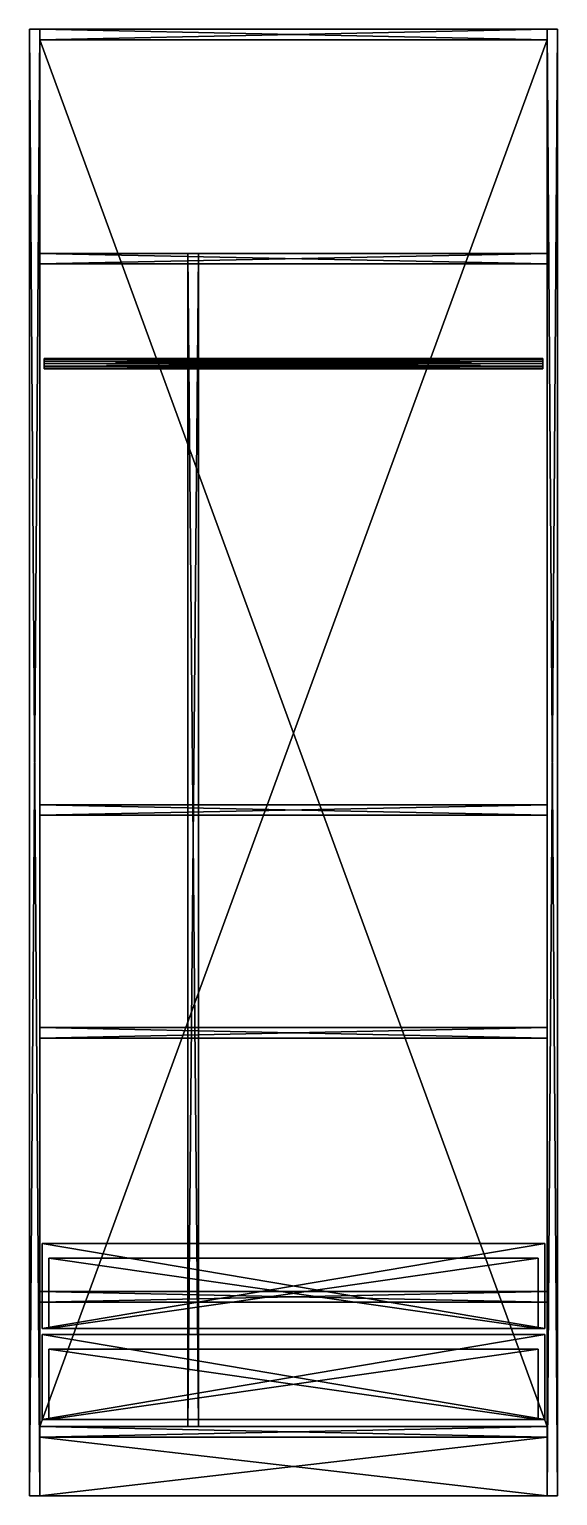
# Model space of a CAD drawing. Header units: millimetres. Extents: x 0 to 900, y 0 to 2500.
import ezdxf

# ---------------------------------------------------------------- set-up
doc = ezdxf.new("R2010")
doc.units = ezdxf.units.MM
for name, color, linetype in [('ARKALIK', 7, 'Continuous'), ('ASKILIK', 7, 'Continuous'), ('BAZA', 7, 'Continuous'), ('CEKMECE_KUTU', 7, 'Continuous'), ('CEKMECE_ON', 7, 'Continuous'), ('DIKME', 7, 'Continuous'), ('GOVDE', 7, 'Continuous'), ('RAF', 7, 'Continuous')]:
    doc.layers.add(name, color=color, linetype=linetype)

msp = doc.modelspace()

# ---------------------------------------------------------------- linework, layer by layer
at = {"layer": 'ARKALIK'}
for points in [[(18, 118, 600), (18, 2482, 600), (18, 118, 592)], [(18, 118, 592), (18, 2482, 600), (18, 2482, 592)], [(18, 2482, 592), (882, 118, 592), (18, 118, 592)], [(18, 118, 600), (882, 2482, 600), (18, 2482, 600)], [(882, 118, 600), (882, 2482, 600), (18, 118, 600)], [(18, 2482, 600), (882, 2482, 600), (18, 2482, 592)], [(882, 2482, 592), (882, 118, 592), (18, 2482, 592)], [(18, 2482, 592), (882, 2482, 600), (882, 2482, 592)], [(882, 2482, 592), (882, 118, 600), (882, 118, 592)], [(882, 2482, 600), (882, 118, 600), (882, 2482, 592)], [(882, 118, 592), (18, 118, 600), (18, 118, 592)], [(882, 118, 600), (18, 118, 600), (882, 118, 592)]]:
    msp.add_3dface(points, dxfattribs=at)
at = {"layer": 'ASKILIK'}
for points in [[(25, 1937.8, 265.5), (25, 1930, 270), (25, 1939, 270)], [(25, 1937.8, 265.5), (25, 1939, 270), (875, 1937.8, 265.5)], [(875, 1937.8, 265.5), (25, 1939, 270), (875, 1939, 270)], [(25, 1939, 270), (25, 1930, 270), (25, 1937.8, 274.5)], [(25, 1939, 270), (25, 1937.8, 274.5), (875, 1939, 270)], [(875, 1939, 270), (25, 1937.8, 274.5), (875, 1937.8, 274.5)], [(25, 1934.5, 262.2), (25, 1930, 270), (25, 1937.8, 265.5)], [(25, 1934.5, 262.2), (25, 1937.8, 265.5), (875, 1934.5, 262.2)], [(875, 1934.5, 262.2), (25, 1937.8, 265.5), (875, 1937.8, 265.5)], [(25, 1937.8, 274.5), (25, 1930, 270), (25, 1934.5, 277.8)], [(25, 1937.8, 274.5), (25, 1934.5, 277.8), (875, 1937.8, 274.5)], [(875, 1937.8, 274.5), (25, 1934.5, 277.8), (875, 1934.5, 277.8)], [(25, 1930, 261), (25, 1930, 270), (25, 1934.5, 262.2)], [(25, 1930, 261), (25, 1934.5, 262.2), (875, 1930, 261)], [(875, 1930, 261), (25, 1934.5, 262.2), (875, 1934.5, 262.2)], [(25, 1934.5, 277.8), (25, 1930, 270), (25, 1930, 279)], [(25, 1934.5, 277.8), (25, 1930, 279), (875, 1934.5, 277.8)], [(875, 1934.5, 277.8), (25, 1930, 279), (875, 1930, 279)], [(25, 1930, 279), (25, 1930, 270), (25, 1925.5, 277.8)], [(25, 1930, 279), (25, 1925.5, 277.8), (875, 1930, 279)], [(875, 1930, 279), (25, 1925.5, 277.8), (875, 1925.5, 277.8)], [(25, 1925.5, 277.8), (25, 1930, 270), (25, 1922.2, 274.5)], [(25, 1922.2, 274.5), (25, 1930, 270), (25, 1921, 270)], [(25, 1921, 270), (25, 1930, 270), (25, 1922.2, 265.5)], [(25, 1922.2, 265.5), (25, 1930, 270), (25, 1925.5, 262.2)], [(25, 1925.5, 262.2), (25, 1930, 270), (25, 1930, 261)], [(25, 1925.5, 262.2), (25, 1930, 261), (875, 1925.5, 262.2)], [(875, 1925.5, 262.2), (25, 1930, 261), (875, 1930, 261)], [(25, 1925.5, 277.8), (25, 1922.2, 274.5), (875, 1925.5, 277.8)], [(875, 1925.5, 277.8), (25, 1922.2, 274.5), (875, 1922.2, 274.5)], [(25, 1922.2, 265.5), (25, 1925.5, 262.2), (875, 1922.2, 265.5)], [(875, 1922.2, 265.5), (25, 1925.5, 262.2), (875, 1925.5, 262.2)], [(875, 1937.8, 265.5), (875, 1939, 270), (875, 1930, 270)], [(875, 1939, 270), (875, 1937.8, 274.5), (875, 1930, 270)], [(875, 1934.5, 262.2), (875, 1937.8, 265.5), (875, 1930, 270)], [(875, 1937.8, 274.5), (875, 1934.5, 277.8), (875, 1930, 270)], [(875, 1930, 261), (875, 1934.5, 262.2), (875, 1930, 270)], [(875, 1934.5, 277.8), (875, 1930, 279), (875, 1930, 270)], [(875, 1930, 279), (875, 1925.5, 277.8), (875, 1930, 270)], [(875, 1925.5, 277.8), (875, 1922.2, 274.5), (875, 1930, 270)], [(875, 1922.2, 274.5), (875, 1921, 270), (875, 1930, 270)], [(875, 1921, 270), (875, 1922.2, 265.5), (875, 1930, 270)], [(875, 1922.2, 265.5), (875, 1925.5, 262.2), (875, 1930, 270)], [(875, 1925.5, 262.2), (875, 1930, 261), (875, 1930, 270)], [(25, 1922.2, 274.5), (25, 1921, 270), (875, 1922.2, 274.5)], [(875, 1922.2, 274.5), (25, 1921, 270), (875, 1921, 270)], [(25, 1921, 270), (25, 1922.2, 265.5), (875, 1921, 270)], [(875, 1921, 270), (25, 1922.2, 265.5), (875, 1922.2, 265.5)]]:
    msp.add_3dface(points, dxfattribs=at)
at = {"layer": 'BAZA'}
for points in [[(18, 0, 38), (18, 100, 38), (18, 0)], [(18, 0), (18, 100, 38), (18, 100)], [(18, 100), (882, 0), (18, 0)], [(18, 0, 38), (882, 100, 38), (18, 100, 38)], [(882, 0, 38), (882, 100, 38), (18, 0, 38)], [(18, 100, 38), (882, 100, 38), (18, 100)], [(882, 100), (882, 0), (18, 100)], [(18, 100), (882, 100, 38), (882, 100)], [(882, 100), (882, 0, 38), (882, 0)], [(882, 100, 38), (882, 0, 38), (882, 100)], [(882, 0), (18, 0, 38), (18, 0)], [(882, 0, 38), (18, 0, 38), (882, 0)]]:
    msp.add_3dface(points, dxfattribs=at)
at = {"layer": 'CEKMECE_KUTU'}
for points in [[(33, 285, 500), (33, 405, 500), (33, 285, 35)], [(33, 285, 35), (33, 405, 500), (33, 405, 35)], [(33, 405, 35), (867, 285, 35), (33, 285, 35)], [(33, 285, 500), (867, 405, 500), (33, 405, 500)], [(867, 285, 500), (867, 405, 500), (33, 285, 500)], [(33, 405, 500), (867, 405, 500), (33, 405, 35)], [(867, 405, 35), (867, 285, 35), (33, 405, 35)], [(33, 405, 35), (867, 405, 500), (867, 405, 35)], [(867, 405, 35), (867, 285, 500), (867, 285, 35)], [(867, 405, 500), (867, 285, 500), (867, 405, 35)], [(867, 285, 35), (33, 285, 500), (33, 285, 35)], [(867, 285, 500), (33, 285, 500), (867, 285, 35)], [(33, 130, 500), (33, 250, 500), (33, 130, 35)], [(33, 130, 35), (33, 250, 500), (33, 250, 35)], [(33, 250, 35), (867, 130, 35), (33, 130, 35)], [(33, 130, 500), (867, 250, 500), (33, 250, 500)], [(867, 130, 500), (867, 250, 500), (33, 130, 500)], [(33, 250, 500), (867, 250, 500), (33, 250, 35)], [(867, 250, 35), (867, 130, 35), (33, 250, 35)], [(33, 250, 35), (867, 250, 500), (867, 250, 35)], [(867, 250, 35), (867, 130, 500), (867, 130, 35)], [(867, 250, 500), (867, 130, 500), (867, 250, 35)], [(867, 130, 35), (33, 130, 500), (33, 130, 35)], [(867, 130, 500), (33, 130, 500), (867, 130, 35)]]:
    msp.add_3dface(points, dxfattribs=at)
at = {"layer": 'CEKMECE_ON'}
for points in [[(22, 285, 22), (22, 430, 22), (22, 285, 4)], [(22, 285, 4), (22, 430, 22), (22, 430, 4)], [(22, 430, 4), (878, 285, 4), (22, 285, 4)], [(22, 285, 22), (878, 430, 22), (22, 430, 22)], [(878, 285, 22), (878, 430, 22), (22, 285, 22)], [(22, 430, 22), (878, 430, 22), (22, 430, 4)], [(878, 430, 4), (878, 285, 4), (22, 430, 4)], [(22, 430, 4), (878, 430, 22), (878, 430, 4)], [(878, 430, 4), (878, 285, 22), (878, 285, 4)], [(878, 430, 22), (878, 285, 22), (878, 430, 4)], [(878, 285, 4), (22, 285, 22), (22, 285, 4)], [(878, 285, 22), (22, 285, 22), (878, 285, 4)], [(22, 130, 22), (22, 275, 22), (22, 130, 4)], [(22, 130, 4), (22, 275, 22), (22, 275, 4)], [(22, 275, 4), (878, 130, 4), (22, 130, 4)], [(22, 130, 22), (878, 275, 22), (22, 275, 22)], [(878, 130, 22), (878, 275, 22), (22, 130, 22)], [(22, 275, 22), (878, 275, 22), (22, 275, 4)], [(878, 275, 4), (878, 130, 4), (22, 275, 4)], [(22, 275, 4), (878, 275, 22), (878, 275, 4)], [(878, 275, 4), (878, 130, 22), (878, 130, 4)], [(878, 275, 22), (878, 130, 22), (878, 275, 4)], [(878, 130, 4), (22, 130, 22), (22, 130, 4)], [(878, 130, 22), (22, 130, 22), (878, 130, 4)]]:
    msp.add_3dface(points, dxfattribs=at)
at = {"layer": 'DIKME'}
for points in [[(270, 118, 588), (270, 2118, 588), (270, 118)], [(270, 118), (270, 2118, 588), (270, 2118)], [(270, 2118), (288, 118), (270, 118)], [(270, 118, 588), (288, 2118, 588), (270, 2118, 588)], [(288, 118, 588), (288, 2118, 588), (270, 118, 588)], [(270, 2118, 588), (288, 2118, 588), (270, 2118)], [(288, 2118), (288, 118), (270, 2118)], [(270, 2118), (288, 2118, 588), (288, 2118)], [(288, 2118), (288, 118, 588), (288, 118)], [(288, 2118, 588), (288, 118, 588), (288, 2118)], [(288, 118), (270, 118, 588), (270, 118)], [(288, 118, 588), (270, 118, 588), (288, 118)]]:
    msp.add_3dface(points, dxfattribs=at)
at = {"layer": 'GOVDE'}
for points in [[(0, 0, 600), (0, 2500, 600), (0, 0)], [(0, 0), (0, 2500, 600), (0, 2500)], [(0, 2500), (18, 0), (0, 0)], [(0, 0, 600), (18, 2500, 600), (0, 2500, 600)], [(18, 0, 600), (18, 2500, 600), (0, 0, 600)], [(0, 2500, 600), (18, 2500, 600), (0, 2500)], [(18, 2500), (18, 0), (0, 2500)], [(0, 2500), (18, 2500, 600), (18, 2500)], [(18, 2500), (18, 0, 600), (18, 0)], [(18, 2500, 600), (18, 0, 600), (18, 2500)], [(18, 2482, 600), (18, 2500, 600), (18, 2482)], [(18, 2482), (18, 2500, 600), (18, 2500)], [(18, 2500), (882, 2482), (18, 2482)], [(18, 2482, 600), (882, 2500, 600), (18, 2500, 600)], [(882, 2482, 600), (882, 2500, 600), (18, 2482, 600)], [(18, 2500, 600), (882, 2500, 600), (18, 2500)], [(882, 2500), (882, 2482), (18, 2500)], [(18, 2500), (882, 2500, 600), (882, 2500)], [(882, 0, 600), (882, 2500, 600), (882, 0)], [(882, 0), (882, 2500, 600), (882, 2500)], [(882, 2500), (900, 0), (882, 0)], [(882, 0, 600), (900, 2500, 600), (882, 2500, 600)], [(900, 0, 600), (900, 2500, 600), (882, 0, 600)], [(882, 2500, 600), (900, 2500, 600), (882, 2500)], [(900, 2500), (900, 0), (882, 2500)], [(882, 2500), (900, 2500, 600), (900, 2500)], [(882, 2500), (882, 2482, 600), (882, 2482)], [(882, 2500, 600), (882, 2482, 600), (882, 2500)], [(900, 2500), (900, 0, 600), (900, 0)], [(900, 2500, 600), (900, 0, 600), (900, 2500)], [(882, 2482), (18, 2482, 600), (18, 2482)], [(882, 2482, 600), (18, 2482, 600), (882, 2482)], [(18, 100, 600), (18, 118, 600), (18, 100)], [(18, 100), (18, 118, 600), (18, 118)], [(18, 118), (882, 100), (18, 100)], [(18, 100, 600), (882, 118, 600), (18, 118, 600)], [(882, 100, 600), (882, 118, 600), (18, 100, 600)], [(18, 118, 600), (882, 118, 600), (18, 118)], [(882, 118), (882, 100), (18, 118)], [(18, 118), (882, 118, 600), (882, 118)], [(882, 100), (18, 100, 600), (18, 100)], [(882, 100, 600), (18, 100, 600), (882, 100)], [(882, 118), (882, 100, 600), (882, 100)], [(882, 118, 600), (882, 100, 600), (882, 118)], [(18, 0), (0, 0, 600), (0, 0)], [(18, 0, 600), (0, 0, 600), (18, 0)], [(900, 0), (882, 0, 600), (882, 0)], [(900, 0, 600), (882, 0, 600), (900, 0)]]:
    msp.add_3dface(points, dxfattribs=at)
at = {"layer": 'RAF'}
for points in [[(18, 2100, 588), (18, 2118, 588), (18, 2100)], [(18, 2100), (18, 2118, 588), (18, 2118)], [(18, 2118), (882, 2100), (18, 2100)], [(18, 2100, 588), (882, 2118, 588), (18, 2118, 588)], [(882, 2100, 588), (882, 2118, 588), (18, 2100, 588)], [(18, 2118, 588), (882, 2118, 588), (18, 2118)], [(882, 2118), (882, 2100), (18, 2118)], [(18, 2118), (882, 2118, 588), (882, 2118)], [(882, 2100), (18, 2100, 588), (18, 2100)], [(882, 2100, 588), (18, 2100, 588), (882, 2100)], [(882, 2118), (882, 2100, 588), (882, 2100)], [(882, 2118, 588), (882, 2100, 588), (882, 2118)], [(18, 1160, 588), (18, 1178, 588), (18, 1160)], [(18, 1160), (18, 1178, 588), (18, 1178)], [(18, 1178), (882, 1160), (18, 1160)], [(18, 1160, 588), (882, 1178, 588), (18, 1178, 588)], [(882, 1160, 588), (882, 1178, 588), (18, 1160, 588)], [(18, 1178, 588), (882, 1178, 588), (18, 1178)], [(882, 1178), (882, 1160), (18, 1178)], [(18, 1178), (882, 1178, 588), (882, 1178)], [(882, 1178), (882, 1160, 588), (882, 1160)], [(882, 1178, 588), (882, 1160, 588), (882, 1178)], [(882, 1160), (18, 1160, 588), (18, 1160)], [(882, 1160, 588), (18, 1160, 588), (882, 1160)], [(18, 780, 588), (18, 798, 588), (18, 780)], [(18, 780), (18, 798, 588), (18, 798)], [(18, 798), (882, 780), (18, 780)], [(18, 780, 588), (882, 798, 588), (18, 798, 588)], [(882, 780, 588), (882, 798, 588), (18, 780, 588)], [(18, 798, 588), (882, 798, 588), (18, 798)], [(882, 798), (882, 780), (18, 798)], [(18, 798), (882, 798, 588), (882, 798)], [(882, 780), (18, 780, 588), (18, 780)], [(882, 780, 588), (18, 780, 588), (882, 780)], [(882, 798), (882, 780, 588), (882, 780)], [(882, 798, 588), (882, 780, 588), (882, 798)], [(18, 330, 588), (18, 348, 588), (18, 330)], [(18, 330), (18, 348, 588), (18, 348)], [(18, 348), (882, 330), (18, 330)], [(18, 330, 588), (882, 348, 588), (18, 348, 588)], [(882, 330, 588), (882, 348, 588), (18, 330, 588)], [(18, 348, 588), (882, 348, 588), (18, 348)], [(882, 348), (882, 330), (18, 348)], [(18, 348), (882, 348, 588), (882, 348)], [(882, 330), (18, 330, 588), (18, 330)], [(882, 330, 588), (18, 330, 588), (882, 330)], [(882, 348), (882, 330, 588), (882, 330)], [(882, 348, 588), (882, 330, 588), (882, 348)]]:
    msp.add_3dface(points, dxfattribs=at)

doc.saveas('drawing.dxf')
